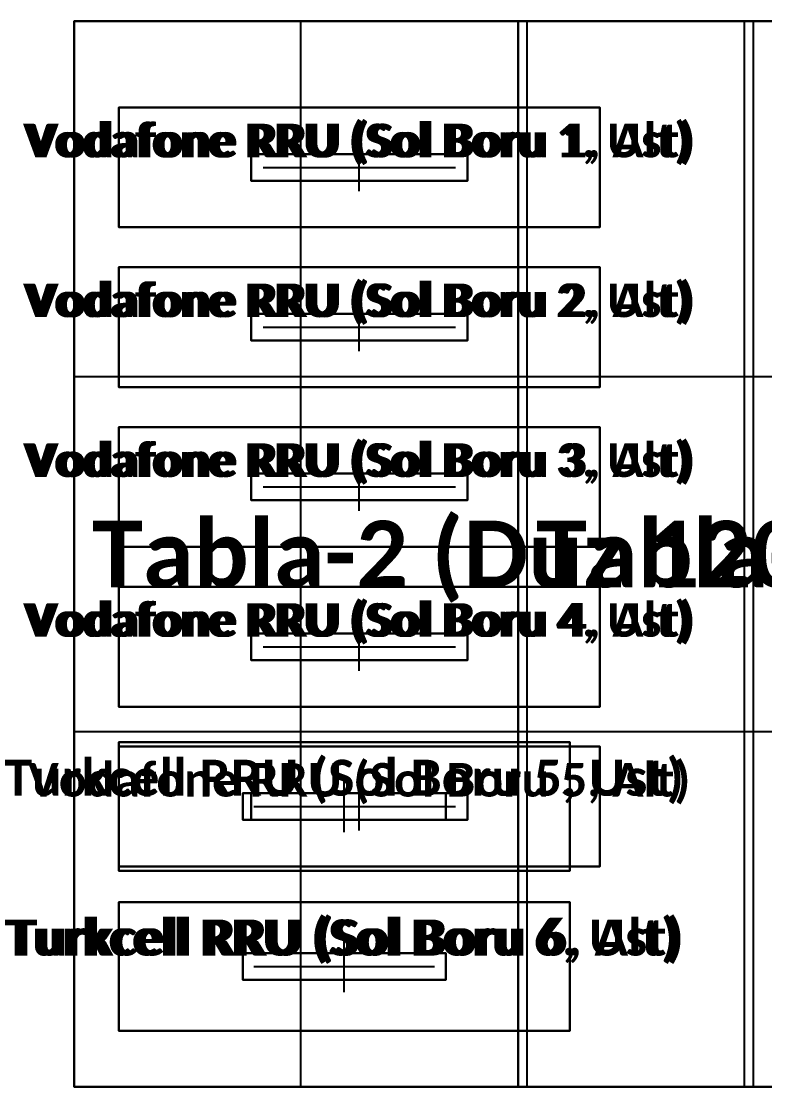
# Model space of a CAD drawing. Header units: millimetres. Extents: x -25000 to 25000, y -60388 to 35000.
# Drawn here: x -13920 to -13082, y -60256 to -59055 of the extents above; entities that cross this region are included whole.
import ezdxf
from ezdxf.enums import TextEntityAlignment as Align

# ---------------------------------------------------------------- set-up
doc = ezdxf.new("R2010")
doc.units = ezdxf.units.MM
for name, color, linetype in [('BLOK_OZEL_PLATFORM', 140, 'CONTINUOUS'), ('EKP_TURKCELL_RRU', 5, 'CONTINUOUS'), ('EKP_VODAFONE_RRU', 1, 'CONTINUOUS')]:
    doc.layers.add(name, color=color, linetype=linetype)
doc.styles.get("Standard").update_dxf_attribs({"font": 'calibrib.ttf'})

msp = doc.modelspace()

# ---------------------------------------------------------------- linework, layer by layer
at = {"layer": 'BLOK_OZEL_PLATFORM'}
for p, q in [((-12840, -59055.5, 18092), (-13860, -59055.5, 18092)), ((-13860, -59055.5, 18092), (-13860, -60255.5, 18092)), ((-12840, -59055.5, 18132), (-13860, -59055.5, 18132)), ((-13860, -59055.5, 18132), (-13860, -60255.5, 18132)), ((-13860, -59055.5, 18092), (-13860, -59055.5, 18132)), ((-13605, -60255.5, 18132), (-13605, -59055.5, 18132)), ((-12340, -59055.5, 18092), (-13360, -59055.5, 18092)), ((-13360, -59055.5, 18092), (-13360, -60255.5, 18092)), ((-12340, -59055.5, 18132), (-13360, -59055.5, 18132)), ((-13360, -59055.5, 18132), (-13360, -60255.5, 18132)), ((-13360, -59055.5, 18092), (-13360, -59055.5, 18132)), ((-13350, -60255.5, 18132), (-13350, -59055.5, 18132)), ((-13105, -60255.5, 18132), (-13105, -59055.5, 18132)), ((-13095, -60255.5, 18132), (-13095, -59055.5, 18132)), ((-13860, -59455.5, 18132), (-12840, -59455.5, 18132)), ((-13360, -59455.5, 18132), (-12340, -59455.5, 18132)), ((-13860, -59855.5, 18132), (-12840, -59855.5, 18132)), ((-13360, -59855.5, 18132), (-12340, -59855.5, 18132)), ((-13860, -60255.5, 18092), (-12840, -60255.5, 18092)), ((-13860, -60255.5, 18132), (-12840, -60255.5, 18132)), ((-13860, -60255.5, 18092), (-13860, -60255.5, 18132)), ((-13360, -60255.5, 18092), (-12340, -60255.5, 18092)), ((-13360, -60255.5, 18132), (-12340, -60255.5, 18132)), ((-13360, -60255.5, 18092), (-13360, -60255.5, 18132))]:
    msp.add_line(p, q, dxfattribs=at)
for points in [[(-13860, -60255.5, 18092), (-12840, -60255.5, 18092), (-12840, -59055.5, 18092), (-13860, -59055.5, 18092)], [(-13860, -60255.5, 18132), (-12840, -60255.5, 18132), (-12840, -59055.5, 18132), (-13860, -59055.5, 18132)], [(-13860, -59055.5, 18092), (-12840, -59055.5, 18092), (-12840, -59055.5, 18132), (-13860, -59055.5, 18132)], [(-13860, -60255.5, 18092), (-13860, -59055.5, 18092), (-13860, -59055.5, 18132), (-13860, -60255.5, 18132)], [(-13360, -60255.5, 18092), (-12340, -60255.5, 18092), (-12340, -59055.5, 18092), (-13360, -59055.5, 18092)], [(-13360, -60255.5, 18132), (-12340, -60255.5, 18132), (-12340, -59055.5, 18132), (-13360, -59055.5, 18132)], [(-13360, -59055.5, 18092), (-12340, -59055.5, 18092), (-12340, -59055.5, 18132), (-13360, -59055.5, 18132)], [(-13360, -60255.5, 18092), (-13360, -59055.5, 18092), (-13360, -59055.5, 18132), (-13360, -60255.5, 18132)], [(-13860, -60255.5, 18092), (-12840, -60255.5, 18092), (-12840, -60255.5, 18132), (-13860, -60255.5, 18132)], [(-13360, -60255.5, 18092), (-12340, -60255.5, 18092), (-12340, -60255.5, 18132), (-13360, -60255.5, 18132)]]:
    msp.add_3dface(points, dxfattribs=at)
at = {"layer": 'EKP_TURKCELL_RRU'}
for p, q in [((-13302, -59867.5, 19234.5), (-13810, -59867.5, 19234.5)), ((-13810, -59867.5, 19234.5), (-13810, -60012.5, 19234.5)), ((-13302, -59867.5, 19797.5), (-13810, -59867.5, 19797.5)), ((-13810, -59867.5, 19797.5), (-13810, -60012.5, 19797.5)), ((-13810, -59867.5, 19234.5), (-13810, -59867.5, 19797.5)), ((-13302, -60012.5, 19234.5), (-13302, -59867.5, 19234.5)), ((-13302, -60012.5, 19797.5), (-13302, -59867.5, 19797.5)), ((-13302, -59867.5, 19234.5), (-13302, -59867.5, 19797.5)), ((-13556, -59969, 19797.5), (-13556, -59911, 19797.5)), ((-13441.7, -59925, 19797.5), (-13670.3, -59925, 19797.5)), ((-13670.3, -59925, 19797.5), (-13670.3, -59955, 19797.5)), ((-13441.7, -59925, 19827.5), (-13670.3, -59925, 19827.5)), ((-13670.3, -59925, 19827.5), (-13670.3, -59955, 19827.5)), ((-13670.3, -59925, 19797.5), (-13670.3, -59925, 19827.5)), ((-13441.7, -59955, 19797.5), (-13441.7, -59925, 19797.5)), ((-13441.7, -59955, 19827.5), (-13441.7, -59925, 19827.5)), ((-13441.7, -59925, 19797.5), (-13441.7, -59925, 19827.5)), ((-13657.6, -59940, 19797.5), (-13454.4, -59940, 19797.5)), ((-13670.3, -59955, 19797.5), (-13441.7, -59955, 19797.5)), ((-13670.3, -59955, 19827.5), (-13441.7, -59955, 19827.5)), ((-13670.3, -59955, 19797.5), (-13670.3, -59955, 19827.5)), ((-13441.7, -59955, 19797.5), (-13441.7, -59955, 19827.5)), ((-13810, -60012.5, 19234.5), (-13302, -60012.5, 19234.5)), ((-13810, -60012.5, 19797.5), (-13302, -60012.5, 19797.5)), ((-13810, -60012.5, 19234.5), (-13810, -60012.5, 19797.5)), ((-13302, -60012.5, 19234.5), (-13302, -60012.5, 19797.5)), ((-13302, -60047.5, 18454.5), (-13810, -60047.5, 18454.5)), ((-13810, -60047.5, 18454.5), (-13810, -60192.5, 18454.5)), ((-13302, -60047.5, 19017.5), (-13810, -60047.5, 19017.5)), ((-13810, -60047.5, 19017.5), (-13810, -60192.5, 19017.5)), ((-13810, -60047.5, 18454.5), (-13810, -60047.5, 19017.5)), ((-13302, -60047.5, 19234.5), (-13810, -60047.5, 19234.5)), ((-13810, -60047.5, 19234.5), (-13810, -60192.5, 19234.5)), ((-13302, -60047.5, 19797.5), (-13810, -60047.5, 19797.5)), ((-13810, -60047.5, 19797.5), (-13810, -60192.5, 19797.5)), ((-13810, -60047.5, 19234.5), (-13810, -60047.5, 19797.5)), ((-13302, -60192.5, 18454.5), (-13302, -60047.5, 18454.5)), ((-13302, -60192.5, 19017.5), (-13302, -60047.5, 19017.5)), ((-13302, -60047.5, 18454.5), (-13302, -60047.5, 19017.5)), ((-13302, -60192.5, 19234.5), (-13302, -60047.5, 19234.5)), ((-13302, -60192.5, 19797.5), (-13302, -60047.5, 19797.5)), ((-13302, -60047.5, 19234.5), (-13302, -60047.5, 19797.5)), ((-13556, -60149, 19017.5), (-13556, -60091, 19017.5)), ((-13556, -60149, 19797.5), (-13556, -60091, 19797.5)), ((-13441.7, -60105, 19017.5), (-13670.3, -60105, 19017.5)), ((-13670.3, -60105, 19017.5), (-13670.3, -60135, 19017.5)), ((-13441.7, -60105, 19047.5), (-13670.3, -60105, 19047.5)), ((-13670.3, -60105, 19047.5), (-13670.3, -60135, 19047.5)), ((-13670.3, -60105, 19017.5), (-13670.3, -60105, 19047.5)), ((-13441.7, -60105, 19797.5), (-13670.3, -60105, 19797.5)), ((-13670.3, -60105, 19797.5), (-13670.3, -60135, 19797.5)), ((-13441.7, -60105, 19827.5), (-13670.3, -60105, 19827.5)), ((-13670.3, -60105, 19827.5), (-13670.3, -60135, 19827.5)), ((-13670.3, -60105, 19797.5), (-13670.3, -60105, 19827.5)), ((-13441.7, -60135, 19017.5), (-13441.7, -60105, 19017.5)), ((-13441.7, -60135, 19047.5), (-13441.7, -60105, 19047.5)), ((-13441.7, -60105, 19017.5), (-13441.7, -60105, 19047.5)), ((-13441.7, -60135, 19797.5), (-13441.7, -60105, 19797.5)), ((-13441.7, -60135, 19827.5), (-13441.7, -60105, 19827.5)), ((-13441.7, -60105, 19797.5), (-13441.7, -60105, 19827.5)), ((-13657.6, -60120, 19017.5), (-13454.4, -60120, 19017.5)), ((-13657.6, -60120, 19797.5), (-13454.4, -60120, 19797.5)), ((-13670.3, -60135, 19017.5), (-13441.7, -60135, 19017.5)), ((-13670.3, -60135, 19047.5), (-13441.7, -60135, 19047.5)), ((-13670.3, -60135, 19017.5), (-13670.3, -60135, 19047.5)), ((-13670.3, -60135, 19797.5), (-13441.7, -60135, 19797.5)), ((-13670.3, -60135, 19827.5), (-13441.7, -60135, 19827.5)), ((-13670.3, -60135, 19797.5), (-13670.3, -60135, 19827.5)), ((-13441.7, -60135, 19017.5), (-13441.7, -60135, 19047.5)), ((-13441.7, -60135, 19797.5), (-13441.7, -60135, 19827.5)), ((-13810, -60192.5, 18454.5), (-13302, -60192.5, 18454.5)), ((-13810, -60192.5, 19017.5), (-13302, -60192.5, 19017.5)), ((-13810, -60192.5, 18454.5), (-13810, -60192.5, 19017.5)), ((-13810, -60192.5, 19234.5), (-13302, -60192.5, 19234.5)), ((-13810, -60192.5, 19797.5), (-13302, -60192.5, 19797.5)), ((-13810, -60192.5, 19234.5), (-13810, -60192.5, 19797.5)), ((-13302, -60192.5, 18454.5), (-13302, -60192.5, 19017.5)), ((-13302, -60192.5, 19234.5), (-13302, -60192.5, 19797.5))]:
    msp.add_line(p, q, dxfattribs=at)
for points in [[(-13810, -60012.5, 19234.5), (-13302, -60012.5, 19234.5), (-13302, -59867.5, 19234.5), (-13810, -59867.5, 19234.5)], [(-13810, -60012.5, 19797.5), (-13302, -60012.5, 19797.5), (-13302, -59867.5, 19797.5), (-13810, -59867.5, 19797.5)], [(-13810, -59867.5, 19234.5), (-13302, -59867.5, 19234.5), (-13302, -59867.5, 19797.5), (-13810, -59867.5, 19797.5)], [(-13810, -60012.5, 19234.5), (-13810, -59867.5, 19234.5), (-13810, -59867.5, 19797.5), (-13810, -60012.5, 19797.5)], [(-13302, -60012.5, 19234.5), (-13302, -59867.5, 19234.5), (-13302, -59867.5, 19797.5), (-13302, -60012.5, 19797.5)], [(-13670.3, -59955, 19797.5), (-13441.7, -59955, 19797.5), (-13441.7, -59925, 19797.5), (-13670.3, -59925, 19797.5)], [(-13670.3, -59955, 19827.5), (-13441.7, -59955, 19827.5), (-13441.7, -59925, 19827.5), (-13670.3, -59925, 19827.5)], [(-13670.3, -59925, 19797.5), (-13441.7, -59925, 19797.5), (-13441.7, -59925, 19827.5), (-13670.3, -59925, 19827.5)], [(-13670.3, -59955, 19797.5), (-13670.3, -59925, 19797.5), (-13670.3, -59925, 19827.5), (-13670.3, -59955, 19827.5)], [(-13441.7, -59955, 19797.5), (-13441.7, -59925, 19797.5), (-13441.7, -59925, 19827.5), (-13441.7, -59955, 19827.5)], [(-13670.3, -59955, 19797.5), (-13441.7, -59955, 19797.5), (-13441.7, -59955, 19827.5), (-13670.3, -59955, 19827.5)], [(-13810, -60012.5, 19234.5), (-13302, -60012.5, 19234.5), (-13302, -60012.5, 19797.5), (-13810, -60012.5, 19797.5)], [(-13810, -60192.5, 18454.5), (-13302, -60192.5, 18454.5), (-13302, -60047.5, 18454.5), (-13810, -60047.5, 18454.5)], [(-13810, -60192.5, 19017.5), (-13302, -60192.5, 19017.5), (-13302, -60047.5, 19017.5), (-13810, -60047.5, 19017.5)], [(-13810, -60047.5, 18454.5), (-13302, -60047.5, 18454.5), (-13302, -60047.5, 19017.5), (-13810, -60047.5, 19017.5)], [(-13810, -60192.5, 18454.5), (-13810, -60047.5, 18454.5), (-13810, -60047.5, 19017.5), (-13810, -60192.5, 19017.5)], [(-13810, -60192.5, 19234.5), (-13302, -60192.5, 19234.5), (-13302, -60047.5, 19234.5), (-13810, -60047.5, 19234.5)], [(-13810, -60192.5, 19797.5), (-13302, -60192.5, 19797.5), (-13302, -60047.5, 19797.5), (-13810, -60047.5, 19797.5)], [(-13810, -60047.5, 19234.5), (-13302, -60047.5, 19234.5), (-13302, -60047.5, 19797.5), (-13810, -60047.5, 19797.5)], [(-13810, -60192.5, 19234.5), (-13810, -60047.5, 19234.5), (-13810, -60047.5, 19797.5), (-13810, -60192.5, 19797.5)], [(-13302, -60192.5, 18454.5), (-13302, -60047.5, 18454.5), (-13302, -60047.5, 19017.5), (-13302, -60192.5, 19017.5)], [(-13302, -60192.5, 19234.5), (-13302, -60047.5, 19234.5), (-13302, -60047.5, 19797.5), (-13302, -60192.5, 19797.5)], [(-13670.3, -60135, 19017.5), (-13441.7, -60135, 19017.5), (-13441.7, -60105, 19017.5), (-13670.3, -60105, 19017.5)], [(-13670.3, -60135, 19047.5), (-13441.7, -60135, 19047.5), (-13441.7, -60105, 19047.5), (-13670.3, -60105, 19047.5)], [(-13670.3, -60105, 19017.5), (-13441.7, -60105, 19017.5), (-13441.7, -60105, 19047.5), (-13670.3, -60105, 19047.5)], [(-13670.3, -60135, 19017.5), (-13670.3, -60105, 19017.5), (-13670.3, -60105, 19047.5), (-13670.3, -60135, 19047.5)], [(-13670.3, -60135, 19797.5), (-13441.7, -60135, 19797.5), (-13441.7, -60105, 19797.5), (-13670.3, -60105, 19797.5)], [(-13670.3, -60135, 19827.5), (-13441.7, -60135, 19827.5), (-13441.7, -60105, 19827.5), (-13670.3, -60105, 19827.5)], [(-13670.3, -60105, 19797.5), (-13441.7, -60105, 19797.5), (-13441.7, -60105, 19827.5), (-13670.3, -60105, 19827.5)], [(-13670.3, -60135, 19797.5), (-13670.3, -60105, 19797.5), (-13670.3, -60105, 19827.5), (-13670.3, -60135, 19827.5)], [(-13441.7, -60135, 19017.5), (-13441.7, -60105, 19017.5), (-13441.7, -60105, 19047.5), (-13441.7, -60135, 19047.5)], [(-13441.7, -60135, 19797.5), (-13441.7, -60105, 19797.5), (-13441.7, -60105, 19827.5), (-13441.7, -60135, 19827.5)], [(-13670.3, -60135, 19017.5), (-13441.7, -60135, 19017.5), (-13441.7, -60135, 19047.5), (-13670.3, -60135, 19047.5)], [(-13670.3, -60135, 19797.5), (-13441.7, -60135, 19797.5), (-13441.7, -60135, 19827.5), (-13670.3, -60135, 19827.5)], [(-13810, -60192.5, 18454.5), (-13302, -60192.5, 18454.5), (-13302, -60192.5, 19017.5), (-13810, -60192.5, 19017.5)], [(-13810, -60192.5, 19234.5), (-13302, -60192.5, 19234.5), (-13302, -60192.5, 19797.5), (-13810, -60192.5, 19797.5)]]:
    msp.add_3dface(points, dxfattribs=at)
at = {"layer": 'EKP_VODAFONE_RRU'}
for p, q in [((-13268, -59152.5, 18481), (-13810, -59152.5, 18481)), ((-13810, -59152.5, 18481), (-13810, -59287.5, 18481)), ((-13268, -59152.5, 18991), (-13810, -59152.5, 18991)), ((-13810, -59152.5, 18991), (-13810, -59287.5, 18991)), ((-13810, -59152.5, 18481), (-13810, -59152.5, 18991)), ((-13268, -59152.5, 19261), (-13810, -59152.5, 19261)), ((-13810, -59152.5, 19261), (-13810, -59287.5, 19261)), ((-13268, -59152.5, 19771), (-13810, -59152.5, 19771)), ((-13810, -59152.5, 19771), (-13810, -59287.5, 19771)), ((-13810, -59152.5, 19261), (-13810, -59152.5, 19771)), ((-13268, -59287.5, 18481), (-13268, -59152.5, 18481)), ((-13268, -59287.5, 18991), (-13268, -59152.5, 18991)), ((-13268, -59152.5, 18481), (-13268, -59152.5, 18991)), ((-13268, -59287.5, 19261), (-13268, -59152.5, 19261)), ((-13268, -59287.5, 19771), (-13268, -59152.5, 19771)), ((-13268, -59152.5, 19261), (-13268, -59152.5, 19771)), ((-13539, -59247, 18991), (-13539, -59193, 18991)), ((-13539, -59247, 19771), (-13539, -59193, 19771)), ((-13417, -59205, 18991), (-13660.9, -59205, 18991)), ((-13660.9, -59205, 18991), (-13660.9, -59235, 18991)), ((-13417, -59205, 19021), (-13660.9, -59205, 19021)), ((-13660.9, -59205, 19021), (-13660.9, -59235, 19021)), ((-13660.9, -59205, 18991), (-13660.9, -59205, 19021)), ((-13417, -59205, 19771), (-13660.9, -59205, 19771)), ((-13660.9, -59205, 19771), (-13660.9, -59235, 19771)), ((-13417, -59205, 19801), (-13660.9, -59205, 19801)), ((-13660.9, -59205, 19801), (-13660.9, -59235, 19801)), ((-13660.9, -59205, 19771), (-13660.9, -59205, 19801)), ((-13417, -59235, 18991), (-13417, -59205, 18991)), ((-13417, -59235, 19021), (-13417, -59205, 19021)), ((-13417, -59205, 18991), (-13417, -59205, 19021)), ((-13417, -59235, 19771), (-13417, -59205, 19771)), ((-13417, -59235, 19801), (-13417, -59205, 19801)), ((-13417, -59205, 19771), (-13417, -59205, 19801)), ((-13647.4, -59220, 18991), (-13430.6, -59220, 18991)), ((-13647.4, -59220, 19771), (-13430.6, -59220, 19771)), ((-13660.9, -59235, 18991), (-13417, -59235, 18991)), ((-13660.9, -59235, 19021), (-13417, -59235, 19021)), ((-13660.9, -59235, 18991), (-13660.9, -59235, 19021)), ((-13660.9, -59235, 19771), (-13417, -59235, 19771)), ((-13660.9, -59235, 19801), (-13417, -59235, 19801)), ((-13660.9, -59235, 19771), (-13660.9, -59235, 19801)), ((-13417, -59235, 18991), (-13417, -59235, 19021)), ((-13417, -59235, 19771), (-13417, -59235, 19801)), ((-13810, -59287.5, 18481), (-13268, -59287.5, 18481)), ((-13810, -59287.5, 18991), (-13268, -59287.5, 18991)), ((-13810, -59287.5, 18481), (-13810, -59287.5, 18991)), ((-13810, -59287.5, 19261), (-13268, -59287.5, 19261)), ((-13810, -59287.5, 19771), (-13268, -59287.5, 19771)), ((-13810, -59287.5, 19261), (-13810, -59287.5, 19771)), ((-13268, -59287.5, 18481), (-13268, -59287.5, 18991)), ((-13268, -59287.5, 19261), (-13268, -59287.5, 19771)), ((-13268, -59332.5, 18481), (-13810, -59332.5, 18481)), ((-13810, -59332.5, 18481), (-13810, -59467.5, 18481)), ((-13268, -59332.5, 18991), (-13810, -59332.5, 18991)), ((-13810, -59332.5, 18991), (-13810, -59467.5, 18991)), ((-13810, -59332.5, 18481), (-13810, -59332.5, 18991)), ((-13268, -59332.5, 19261), (-13810, -59332.5, 19261)), ((-13810, -59332.5, 19261), (-13810, -59467.5, 19261)), ((-13268, -59332.5, 19771), (-13810, -59332.5, 19771)), ((-13810, -59332.5, 19771), (-13810, -59467.5, 19771)), ((-13810, -59332.5, 19261), (-13810, -59332.5, 19771)), ((-13268, -59467.5, 18481), (-13268, -59332.5, 18481)), ((-13268, -59467.5, 18991), (-13268, -59332.5, 18991)), ((-13268, -59332.5, 18481), (-13268, -59332.5, 18991)), ((-13268, -59467.5, 19261), (-13268, -59332.5, 19261)), ((-13268, -59467.5, 19771), (-13268, -59332.5, 19771)), ((-13268, -59332.5, 19261), (-13268, -59332.5, 19771)), ((-13539, -59427, 18991), (-13539, -59373, 18991)), ((-13539, -59427, 19771), (-13539, -59373, 19771)), ((-13417, -59385, 18991), (-13660.9, -59385, 18991)), ((-13660.9, -59385, 18991), (-13660.9, -59415, 18991)), ((-13417, -59385, 19021), (-13660.9, -59385, 19021)), ((-13660.9, -59385, 19021), (-13660.9, -59415, 19021)), ((-13660.9, -59385, 18991), (-13660.9, -59385, 19021)), ((-13417, -59385, 19771), (-13660.9, -59385, 19771)), ((-13660.9, -59385, 19771), (-13660.9, -59415, 19771)), ((-13417, -59385, 19801), (-13660.9, -59385, 19801)), ((-13660.9, -59385, 19801), (-13660.9, -59415, 19801)), ((-13660.9, -59385, 19771), (-13660.9, -59385, 19801)), ((-13417, -59415, 18991), (-13417, -59385, 18991)), ((-13417, -59415, 19021), (-13417, -59385, 19021)), ((-13417, -59385, 18991), (-13417, -59385, 19021)), ((-13417, -59415, 19771), (-13417, -59385, 19771)), ((-13417, -59415, 19801), (-13417, -59385, 19801)), ((-13417, -59385, 19771), (-13417, -59385, 19801)), ((-13647.4, -59400, 18991), (-13430.6, -59400, 18991)), ((-13647.4, -59400, 19771), (-13430.6, -59400, 19771)), ((-13660.9, -59415, 18991), (-13417, -59415, 18991)), ((-13660.9, -59415, 19021), (-13417, -59415, 19021)), ((-13660.9, -59415, 18991), (-13660.9, -59415, 19021)), ((-13660.9, -59415, 19771), (-13417, -59415, 19771)), ((-13660.9, -59415, 19801), (-13417, -59415, 19801)), ((-13660.9, -59415, 19771), (-13660.9, -59415, 19801)), ((-13417, -59415, 18991), (-13417, -59415, 19021)), ((-13417, -59415, 19771), (-13417, -59415, 19801)), ((-13810, -59467.5, 18481), (-13268, -59467.5, 18481)), ((-13810, -59467.5, 18991), (-13268, -59467.5, 18991)), ((-13810, -59467.5, 18481), (-13810, -59467.5, 18991)), ((-13810, -59467.5, 19261), (-13268, -59467.5, 19261)), ((-13810, -59467.5, 19771), (-13268, -59467.5, 19771)), ((-13810, -59467.5, 19261), (-13810, -59467.5, 19771)), ((-13268, -59467.5, 18481), (-13268, -59467.5, 18991)), ((-13268, -59467.5, 19261), (-13268, -59467.5, 19771)), ((-13268, -59512.5, 18481), (-13810, -59512.5, 18481)), ((-13810, -59512.5, 18481), (-13810, -59647.5, 18481)), ((-13268, -59512.5, 18991), (-13810, -59512.5, 18991)), ((-13810, -59512.5, 18991), (-13810, -59647.5, 18991)), ((-13810, -59512.5, 18481), (-13810, -59512.5, 18991)), ((-13268, -59512.5, 19261), (-13810, -59512.5, 19261)), ((-13810, -59512.5, 19261), (-13810, -59647.5, 19261)), ((-13268, -59512.5, 19771), (-13810, -59512.5, 19771)), ((-13810, -59512.5, 19771), (-13810, -59647.5, 19771)), ((-13810, -59512.5, 19261), (-13810, -59512.5, 19771)), ((-13268, -59647.5, 18481), (-13268, -59512.5, 18481)), ((-13268, -59647.5, 18991), (-13268, -59512.5, 18991)), ((-13268, -59512.5, 18481), (-13268, -59512.5, 18991)), ((-13268, -59647.5, 19261), (-13268, -59512.5, 19261)), ((-13268, -59647.5, 19771), (-13268, -59512.5, 19771)), ((-13268, -59512.5, 19261), (-13268, -59512.5, 19771)), ((-13539, -59607, 18991), (-13539, -59553, 18991)), ((-13539, -59607, 19771), (-13539, -59553, 19771)), ((-13417, -59565, 18991), (-13660.9, -59565, 18991)), ((-13660.9, -59565, 18991), (-13660.9, -59595, 18991)), ((-13417, -59565, 19021), (-13660.9, -59565, 19021)), ((-13660.9, -59565, 19021), (-13660.9, -59595, 19021)), ((-13660.9, -59565, 18991), (-13660.9, -59565, 19021)), ((-13417, -59565, 19771), (-13660.9, -59565, 19771)), ((-13660.9, -59565, 19771), (-13660.9, -59595, 19771)), ((-13417, -59565, 19801), (-13660.9, -59565, 19801)), ((-13660.9, -59565, 19801), (-13660.9, -59595, 19801)), ((-13660.9, -59565, 19771), (-13660.9, -59565, 19801)), ((-13417, -59595, 18991), (-13417, -59565, 18991)), ((-13417, -59595, 19021), (-13417, -59565, 19021)), ((-13417, -59565, 18991), (-13417, -59565, 19021)), ((-13417, -59595, 19771), (-13417, -59565, 19771)), ((-13417, -59595, 19801), (-13417, -59565, 19801)), ((-13417, -59565, 19771), (-13417, -59565, 19801)), ((-13647.4, -59580, 18991), (-13430.6, -59580, 18991)), ((-13647.4, -59580, 19771), (-13430.6, -59580, 19771)), ((-13660.9, -59595, 18991), (-13417, -59595, 18991)), ((-13660.9, -59595, 19021), (-13417, -59595, 19021)), ((-13660.9, -59595, 18991), (-13660.9, -59595, 19021)), ((-13660.9, -59595, 19771), (-13417, -59595, 19771)), ((-13660.9, -59595, 19801), (-13417, -59595, 19801)), ((-13660.9, -59595, 19771), (-13660.9, -59595, 19801)), ((-13417, -59595, 18991), (-13417, -59595, 19021)), ((-13417, -59595, 19771), (-13417, -59595, 19801)), ((-13810, -59647.5, 18481), (-13268, -59647.5, 18481)), ((-13810, -59647.5, 18991), (-13268, -59647.5, 18991)), ((-13810, -59647.5, 18481), (-13810, -59647.5, 18991)), ((-13810, -59647.5, 19261), (-13268, -59647.5, 19261)), ((-13810, -59647.5, 19771), (-13268, -59647.5, 19771)), ((-13810, -59647.5, 19261), (-13810, -59647.5, 19771)), ((-13268, -59647.5, 18481), (-13268, -59647.5, 18991)), ((-13268, -59647.5, 19261), (-13268, -59647.5, 19771)), ((-13268, -59692.5, 18481), (-13810, -59692.5, 18481)), ((-13810, -59692.5, 18481), (-13810, -59827.5, 18481)), ((-13268, -59692.5, 18991), (-13810, -59692.5, 18991)), ((-13810, -59692.5, 18991), (-13810, -59827.5, 18991)), ((-13810, -59692.5, 18481), (-13810, -59692.5, 18991)), ((-13268, -59692.5, 19261), (-13810, -59692.5, 19261)), ((-13810, -59692.5, 19261), (-13810, -59827.5, 19261)), ((-13268, -59692.5, 19771), (-13810, -59692.5, 19771)), ((-13810, -59692.5, 19771), (-13810, -59827.5, 19771)), ((-13810, -59692.5, 19261), (-13810, -59692.5, 19771)), ((-13268, -59827.5, 18481), (-13268, -59692.5, 18481)), ((-13268, -59827.5, 18991), (-13268, -59692.5, 18991)), ((-13268, -59692.5, 18481), (-13268, -59692.5, 18991)), ((-13268, -59827.5, 19261), (-13268, -59692.5, 19261)), ((-13268, -59827.5, 19771), (-13268, -59692.5, 19771)), ((-13268, -59692.5, 19261), (-13268, -59692.5, 19771)), ((-13539, -59787, 18991), (-13539, -59733, 18991)), ((-13539, -59787, 19771), (-13539, -59733, 19771)), ((-13417, -59745, 18991), (-13660.9, -59745, 18991)), ((-13660.9, -59745, 18991), (-13660.9, -59775, 18991)), ((-13417, -59745, 19021), (-13660.9, -59745, 19021)), ((-13660.9, -59745, 19021), (-13660.9, -59775, 19021)), ((-13660.9, -59745, 18991), (-13660.9, -59745, 19021)), ((-13417, -59745, 19771), (-13660.9, -59745, 19771)), ((-13660.9, -59745, 19771), (-13660.9, -59775, 19771)), ((-13417, -59745, 19801), (-13660.9, -59745, 19801)), ((-13660.9, -59745, 19801), (-13660.9, -59775, 19801)), ((-13660.9, -59745, 19771), (-13660.9, -59745, 19801)), ((-13417, -59775, 18991), (-13417, -59745, 18991)), ((-13417, -59775, 19021), (-13417, -59745, 19021)), ((-13417, -59745, 18991), (-13417, -59745, 19021)), ((-13417, -59775, 19771), (-13417, -59745, 19771)), ((-13417, -59775, 19801), (-13417, -59745, 19801)), ((-13417, -59745, 19771), (-13417, -59745, 19801)), ((-13647.4, -59760, 18991), (-13430.6, -59760, 18991)), ((-13647.4, -59760, 19771), (-13430.6, -59760, 19771)), ((-13660.9, -59775, 18991), (-13417, -59775, 18991)), ((-13660.9, -59775, 19021), (-13417, -59775, 19021)), ((-13660.9, -59775, 18991), (-13660.9, -59775, 19021)), ((-13660.9, -59775, 19771), (-13417, -59775, 19771)), ((-13660.9, -59775, 19801), (-13417, -59775, 19801)), ((-13660.9, -59775, 19771), (-13660.9, -59775, 19801)), ((-13417, -59775, 18991), (-13417, -59775, 19021)), ((-13417, -59775, 19771), (-13417, -59775, 19801)), ((-13810, -59827.5, 18481), (-13268, -59827.5, 18481)), ((-13810, -59827.5, 18991), (-13268, -59827.5, 18991)), ((-13810, -59827.5, 18481), (-13810, -59827.5, 18991)), ((-13810, -59827.5, 19261), (-13268, -59827.5, 19261)), ((-13810, -59827.5, 19771), (-13268, -59827.5, 19771)), ((-13810, -59827.5, 19261), (-13810, -59827.5, 19771)), ((-13268, -59827.5, 18481), (-13268, -59827.5, 18991)), ((-13268, -59827.5, 19261), (-13268, -59827.5, 19771)), ((-13268, -59872.5, 18481), (-13810, -59872.5, 18481)), ((-13810, -59872.5, 18481), (-13810, -60007.5, 18481)), ((-13268, -59872.5, 18991), (-13810, -59872.5, 18991)), ((-13810, -59872.5, 18991), (-13810, -60007.5, 18991)), ((-13810, -59872.5, 18481), (-13810, -59872.5, 18991)), ((-13268, -60007.5, 18481), (-13268, -59872.5, 18481)), ((-13268, -60007.5, 18991), (-13268, -59872.5, 18991)), ((-13268, -59872.5, 18481), (-13268, -59872.5, 18991)), ((-13539, -59967, 18991), (-13539, -59913, 18991)), ((-13417, -59925, 18991), (-13660.9, -59925, 18991)), ((-13660.9, -59925, 18991), (-13660.9, -59955, 18991)), ((-13417, -59925, 19021), (-13660.9, -59925, 19021)), ((-13660.9, -59925, 19021), (-13660.9, -59955, 19021)), ((-13660.9, -59925, 18991), (-13660.9, -59925, 19021)), ((-13417, -59955, 18991), (-13417, -59925, 18991)), ((-13417, -59955, 19021), (-13417, -59925, 19021)), ((-13417, -59925, 18991), (-13417, -59925, 19021)), ((-13647.4, -59940, 18991), (-13430.6, -59940, 18991)), ((-13660.9, -59955, 18991), (-13417, -59955, 18991)), ((-13660.9, -59955, 19021), (-13417, -59955, 19021)), ((-13660.9, -59955, 18991), (-13660.9, -59955, 19021)), ((-13417, -59955, 18991), (-13417, -59955, 19021)), ((-13810, -60007.5, 18481), (-13268, -60007.5, 18481)), ((-13810, -60007.5, 18991), (-13268, -60007.5, 18991)), ((-13810, -60007.5, 18481), (-13810, -60007.5, 18991)), ((-13268, -60007.5, 18481), (-13268, -60007.5, 18991))]:
    msp.add_line(p, q, dxfattribs=at)
for points in [[(-13810, -59287.5, 18481), (-13268, -59287.5, 18481), (-13268, -59152.5, 18481), (-13810, -59152.5, 18481)], [(-13810, -59287.5, 18991), (-13268, -59287.5, 18991), (-13268, -59152.5, 18991), (-13810, -59152.5, 18991)], [(-13810, -59152.5, 18481), (-13268, -59152.5, 18481), (-13268, -59152.5, 18991), (-13810, -59152.5, 18991)], [(-13810, -59287.5, 18481), (-13810, -59152.5, 18481), (-13810, -59152.5, 18991), (-13810, -59287.5, 18991)], [(-13810, -59287.5, 19261), (-13268, -59287.5, 19261), (-13268, -59152.5, 19261), (-13810, -59152.5, 19261)], [(-13810, -59287.5, 19771), (-13268, -59287.5, 19771), (-13268, -59152.5, 19771), (-13810, -59152.5, 19771)], [(-13810, -59152.5, 19261), (-13268, -59152.5, 19261), (-13268, -59152.5, 19771), (-13810, -59152.5, 19771)], [(-13810, -59287.5, 19261), (-13810, -59152.5, 19261), (-13810, -59152.5, 19771), (-13810, -59287.5, 19771)], [(-13268, -59287.5, 18481), (-13268, -59152.5, 18481), (-13268, -59152.5, 18991), (-13268, -59287.5, 18991)], [(-13268, -59287.5, 19261), (-13268, -59152.5, 19261), (-13268, -59152.5, 19771), (-13268, -59287.5, 19771)], [(-13660.9, -59235, 18991), (-13417, -59235, 18991), (-13417, -59205, 18991), (-13660.9, -59205, 18991)], [(-13660.9, -59235, 19021), (-13417, -59235, 19021), (-13417, -59205, 19021), (-13660.9, -59205, 19021)], [(-13660.9, -59205, 18991), (-13417, -59205, 18991), (-13417, -59205, 19021), (-13660.9, -59205, 19021)], [(-13660.9, -59235, 18991), (-13660.9, -59205, 18991), (-13660.9, -59205, 19021), (-13660.9, -59235, 19021)], [(-13660.9, -59235, 19771), (-13417, -59235, 19771), (-13417, -59205, 19771), (-13660.9, -59205, 19771)], [(-13660.9, -59235, 19801), (-13417, -59235, 19801), (-13417, -59205, 19801), (-13660.9, -59205, 19801)], [(-13660.9, -59205, 19771), (-13417, -59205, 19771), (-13417, -59205, 19801), (-13660.9, -59205, 19801)], [(-13660.9, -59235, 19771), (-13660.9, -59205, 19771), (-13660.9, -59205, 19801), (-13660.9, -59235, 19801)], [(-13417, -59235, 18991), (-13417, -59205, 18991), (-13417, -59205, 19021), (-13417, -59235, 19021)], [(-13417, -59235, 19771), (-13417, -59205, 19771), (-13417, -59205, 19801), (-13417, -59235, 19801)], [(-13660.9, -59235, 18991), (-13417, -59235, 18991), (-13417, -59235, 19021), (-13660.9, -59235, 19021)], [(-13660.9, -59235, 19771), (-13417, -59235, 19771), (-13417, -59235, 19801), (-13660.9, -59235, 19801)], [(-13810, -59287.5, 18481), (-13268, -59287.5, 18481), (-13268, -59287.5, 18991), (-13810, -59287.5, 18991)], [(-13810, -59287.5, 19261), (-13268, -59287.5, 19261), (-13268, -59287.5, 19771), (-13810, -59287.5, 19771)], [(-13810, -59467.5, 18481), (-13268, -59467.5, 18481), (-13268, -59332.5, 18481), (-13810, -59332.5, 18481)], [(-13810, -59467.5, 18991), (-13268, -59467.5, 18991), (-13268, -59332.5, 18991), (-13810, -59332.5, 18991)], [(-13810, -59332.5, 18481), (-13268, -59332.5, 18481), (-13268, -59332.5, 18991), (-13810, -59332.5, 18991)], [(-13810, -59467.5, 18481), (-13810, -59332.5, 18481), (-13810, -59332.5, 18991), (-13810, -59467.5, 18991)], [(-13810, -59467.5, 19261), (-13268, -59467.5, 19261), (-13268, -59332.5, 19261), (-13810, -59332.5, 19261)], [(-13810, -59467.5, 19771), (-13268, -59467.5, 19771), (-13268, -59332.5, 19771), (-13810, -59332.5, 19771)], [(-13810, -59332.5, 19261), (-13268, -59332.5, 19261), (-13268, -59332.5, 19771), (-13810, -59332.5, 19771)], [(-13810, -59467.5, 19261), (-13810, -59332.5, 19261), (-13810, -59332.5, 19771), (-13810, -59467.5, 19771)], [(-13268, -59467.5, 18481), (-13268, -59332.5, 18481), (-13268, -59332.5, 18991), (-13268, -59467.5, 18991)], [(-13268, -59467.5, 19261), (-13268, -59332.5, 19261), (-13268, -59332.5, 19771), (-13268, -59467.5, 19771)], [(-13660.9, -59415, 18991), (-13417, -59415, 18991), (-13417, -59385, 18991), (-13660.9, -59385, 18991)], [(-13660.9, -59415, 19021), (-13417, -59415, 19021), (-13417, -59385, 19021), (-13660.9, -59385, 19021)], [(-13660.9, -59385, 18991), (-13417, -59385, 18991), (-13417, -59385, 19021), (-13660.9, -59385, 19021)], [(-13660.9, -59415, 18991), (-13660.9, -59385, 18991), (-13660.9, -59385, 19021), (-13660.9, -59415, 19021)], [(-13660.9, -59415, 19771), (-13417, -59415, 19771), (-13417, -59385, 19771), (-13660.9, -59385, 19771)], [(-13660.9, -59415, 19801), (-13417, -59415, 19801), (-13417, -59385, 19801), (-13660.9, -59385, 19801)], [(-13660.9, -59385, 19771), (-13417, -59385, 19771), (-13417, -59385, 19801), (-13660.9, -59385, 19801)], [(-13660.9, -59415, 19771), (-13660.9, -59385, 19771), (-13660.9, -59385, 19801), (-13660.9, -59415, 19801)], [(-13417, -59415, 18991), (-13417, -59385, 18991), (-13417, -59385, 19021), (-13417, -59415, 19021)], [(-13417, -59415, 19771), (-13417, -59385, 19771), (-13417, -59385, 19801), (-13417, -59415, 19801)], [(-13660.9, -59415, 18991), (-13417, -59415, 18991), (-13417, -59415, 19021), (-13660.9, -59415, 19021)], [(-13660.9, -59415, 19771), (-13417, -59415, 19771), (-13417, -59415, 19801), (-13660.9, -59415, 19801)], [(-13810, -59467.5, 18481), (-13268, -59467.5, 18481), (-13268, -59467.5, 18991), (-13810, -59467.5, 18991)], [(-13810, -59467.5, 19261), (-13268, -59467.5, 19261), (-13268, -59467.5, 19771), (-13810, -59467.5, 19771)], [(-13810, -59647.5, 18481), (-13268, -59647.5, 18481), (-13268, -59512.5, 18481), (-13810, -59512.5, 18481)], [(-13810, -59647.5, 18991), (-13268, -59647.5, 18991), (-13268, -59512.5, 18991), (-13810, -59512.5, 18991)], [(-13810, -59512.5, 18481), (-13268, -59512.5, 18481), (-13268, -59512.5, 18991), (-13810, -59512.5, 18991)], [(-13810, -59647.5, 18481), (-13810, -59512.5, 18481), (-13810, -59512.5, 18991), (-13810, -59647.5, 18991)], [(-13810, -59647.5, 19261), (-13268, -59647.5, 19261), (-13268, -59512.5, 19261), (-13810, -59512.5, 19261)], [(-13810, -59647.5, 19771), (-13268, -59647.5, 19771), (-13268, -59512.5, 19771), (-13810, -59512.5, 19771)], [(-13810, -59512.5, 19261), (-13268, -59512.5, 19261), (-13268, -59512.5, 19771), (-13810, -59512.5, 19771)], [(-13810, -59647.5, 19261), (-13810, -59512.5, 19261), (-13810, -59512.5, 19771), (-13810, -59647.5, 19771)], [(-13268, -59647.5, 18481), (-13268, -59512.5, 18481), (-13268, -59512.5, 18991), (-13268, -59647.5, 18991)], [(-13268, -59647.5, 19261), (-13268, -59512.5, 19261), (-13268, -59512.5, 19771), (-13268, -59647.5, 19771)], [(-13660.9, -59595, 18991), (-13417, -59595, 18991), (-13417, -59565, 18991), (-13660.9, -59565, 18991)], [(-13660.9, -59595, 19021), (-13417, -59595, 19021), (-13417, -59565, 19021), (-13660.9, -59565, 19021)], [(-13660.9, -59565, 18991), (-13417, -59565, 18991), (-13417, -59565, 19021), (-13660.9, -59565, 19021)], [(-13660.9, -59595, 18991), (-13660.9, -59565, 18991), (-13660.9, -59565, 19021), (-13660.9, -59595, 19021)], [(-13660.9, -59595, 19771), (-13417, -59595, 19771), (-13417, -59565, 19771), (-13660.9, -59565, 19771)], [(-13660.9, -59595, 19801), (-13417, -59595, 19801), (-13417, -59565, 19801), (-13660.9, -59565, 19801)], [(-13660.9, -59565, 19771), (-13417, -59565, 19771), (-13417, -59565, 19801), (-13660.9, -59565, 19801)], [(-13660.9, -59595, 19771), (-13660.9, -59565, 19771), (-13660.9, -59565, 19801), (-13660.9, -59595, 19801)], [(-13417, -59595, 18991), (-13417, -59565, 18991), (-13417, -59565, 19021), (-13417, -59595, 19021)], [(-13417, -59595, 19771), (-13417, -59565, 19771), (-13417, -59565, 19801), (-13417, -59595, 19801)], [(-13660.9, -59595, 18991), (-13417, -59595, 18991), (-13417, -59595, 19021), (-13660.9, -59595, 19021)], [(-13660.9, -59595, 19771), (-13417, -59595, 19771), (-13417, -59595, 19801), (-13660.9, -59595, 19801)], [(-13810, -59647.5, 18481), (-13268, -59647.5, 18481), (-13268, -59647.5, 18991), (-13810, -59647.5, 18991)], [(-13810, -59647.5, 19261), (-13268, -59647.5, 19261), (-13268, -59647.5, 19771), (-13810, -59647.5, 19771)], [(-13810, -59827.5, 18481), (-13268, -59827.5, 18481), (-13268, -59692.5, 18481), (-13810, -59692.5, 18481)], [(-13810, -59827.5, 18991), (-13268, -59827.5, 18991), (-13268, -59692.5, 18991), (-13810, -59692.5, 18991)], [(-13810, -59692.5, 18481), (-13268, -59692.5, 18481), (-13268, -59692.5, 18991), (-13810, -59692.5, 18991)], [(-13810, -59827.5, 18481), (-13810, -59692.5, 18481), (-13810, -59692.5, 18991), (-13810, -59827.5, 18991)], [(-13810, -59827.5, 19261), (-13268, -59827.5, 19261), (-13268, -59692.5, 19261), (-13810, -59692.5, 19261)], [(-13810, -59827.5, 19771), (-13268, -59827.5, 19771), (-13268, -59692.5, 19771), (-13810, -59692.5, 19771)], [(-13810, -59692.5, 19261), (-13268, -59692.5, 19261), (-13268, -59692.5, 19771), (-13810, -59692.5, 19771)], [(-13810, -59827.5, 19261), (-13810, -59692.5, 19261), (-13810, -59692.5, 19771), (-13810, -59827.5, 19771)], [(-13268, -59827.5, 18481), (-13268, -59692.5, 18481), (-13268, -59692.5, 18991), (-13268, -59827.5, 18991)], [(-13268, -59827.5, 19261), (-13268, -59692.5, 19261), (-13268, -59692.5, 19771), (-13268, -59827.5, 19771)], [(-13660.9, -59775, 18991), (-13417, -59775, 18991), (-13417, -59745, 18991), (-13660.9, -59745, 18991)], [(-13660.9, -59775, 19021), (-13417, -59775, 19021), (-13417, -59745, 19021), (-13660.9, -59745, 19021)], [(-13660.9, -59745, 18991), (-13417, -59745, 18991), (-13417, -59745, 19021), (-13660.9, -59745, 19021)], [(-13660.9, -59775, 18991), (-13660.9, -59745, 18991), (-13660.9, -59745, 19021), (-13660.9, -59775, 19021)], [(-13660.9, -59775, 19771), (-13417, -59775, 19771), (-13417, -59745, 19771), (-13660.9, -59745, 19771)], [(-13660.9, -59775, 19801), (-13417, -59775, 19801), (-13417, -59745, 19801), (-13660.9, -59745, 19801)], [(-13660.9, -59745, 19771), (-13417, -59745, 19771), (-13417, -59745, 19801), (-13660.9, -59745, 19801)], [(-13660.9, -59775, 19771), (-13660.9, -59745, 19771), (-13660.9, -59745, 19801), (-13660.9, -59775, 19801)], [(-13417, -59775, 18991), (-13417, -59745, 18991), (-13417, -59745, 19021), (-13417, -59775, 19021)], [(-13417, -59775, 19771), (-13417, -59745, 19771), (-13417, -59745, 19801), (-13417, -59775, 19801)], [(-13660.9, -59775, 18991), (-13417, -59775, 18991), (-13417, -59775, 19021), (-13660.9, -59775, 19021)], [(-13660.9, -59775, 19771), (-13417, -59775, 19771), (-13417, -59775, 19801), (-13660.9, -59775, 19801)], [(-13810, -59827.5, 18481), (-13268, -59827.5, 18481), (-13268, -59827.5, 18991), (-13810, -59827.5, 18991)], [(-13810, -59827.5, 19261), (-13268, -59827.5, 19261), (-13268, -59827.5, 19771), (-13810, -59827.5, 19771)], [(-13810, -60007.5, 18481), (-13268, -60007.5, 18481), (-13268, -59872.5, 18481), (-13810, -59872.5, 18481)], [(-13810, -60007.5, 18991), (-13268, -60007.5, 18991), (-13268, -59872.5, 18991), (-13810, -59872.5, 18991)], [(-13810, -59872.5, 18481), (-13268, -59872.5, 18481), (-13268, -59872.5, 18991), (-13810, -59872.5, 18991)], [(-13810, -60007.5, 18481), (-13810, -59872.5, 18481), (-13810, -59872.5, 18991), (-13810, -60007.5, 18991)], [(-13268, -60007.5, 18481), (-13268, -59872.5, 18481), (-13268, -59872.5, 18991), (-13268, -60007.5, 18991)], [(-13660.9, -59955, 18991), (-13417, -59955, 18991), (-13417, -59925, 18991), (-13660.9, -59925, 18991)], [(-13660.9, -59955, 19021), (-13417, -59955, 19021), (-13417, -59925, 19021), (-13660.9, -59925, 19021)], [(-13660.9, -59925, 18991), (-13417, -59925, 18991), (-13417, -59925, 19021), (-13660.9, -59925, 19021)], [(-13660.9, -59955, 18991), (-13660.9, -59925, 18991), (-13660.9, -59925, 19021), (-13660.9, -59955, 19021)], [(-13417, -59955, 18991), (-13417, -59925, 18991), (-13417, -59925, 19021), (-13417, -59955, 19021)], [(-13660.9, -59955, 18991), (-13417, -59955, 18991), (-13417, -59955, 19021), (-13660.9, -59955, 19021)], [(-13810, -60007.5, 18481), (-13268, -60007.5, 18481), (-13268, -60007.5, 18991), (-13810, -60007.5, 18991)]]:
    msp.add_3dface(points, dxfattribs=at)

# ---------------------------------------------------------------- texts
at = {"layer": 'BLOK_OZEL_PLATFORM'}
for p in [(-13350, -59655.5), (-12850, -59655.5)]:
    msp.add_text('Tabla-2 (Duz 120cm)', height=75, dxfattribs=at).set_placement(p, align=Align.MIDDLE_CENTER)
at = {"layer": 'EKP_TURKCELL_RRU'}
for s, p in [('Turkcell RRU (Sol Boru 5, Ust)', (-13556, -59907.5)), ('Turkcell RRU (Sol Boru 6, Ust)', (-13556, -60087.5)), ('Turkcell RRU (Sol Boru 6, Alt)', (-13556, -60087.5))]:
    msp.add_text(s, height=40.6, dxfattribs=at).set_placement(p, align=Align.MIDDLE_CENTER)
at = {"layer": 'EKP_VODAFONE_RRU'}
for s, p in [('Vodafone RRU (Sol Boru 1, Ust)', (-13539, -59189.8)), ('Vodafone RRU (Sol Boru 1, Alt)', (-13539, -59189.8)), ('Vodafone RRU (Sol Boru 2, Ust)', (-13539, -59369.8)), ('Vodafone RRU (Sol Boru 2, Alt)', (-13539, -59369.8)), ('Vodafone RRU (Sol Boru 3, Ust)', (-13539, -59549.8)), ('Vodafone RRU (Sol Boru 3, Alt)', (-13539, -59549.8)), ('Vodafone RRU (Sol Boru 4, Ust)', (-13539, -59729.8)), ('Vodafone RRU (Sol Boru 4, Alt)', (-13539, -59729.8)), ('Vodafone RRU (Sol Boru 5, Alt)', (-13539, -59909.8))]:
    msp.add_text(s, height=37.8, dxfattribs=at).set_placement(p, align=Align.MIDDLE_CENTER)

doc.saveas('drawing.dxf')
